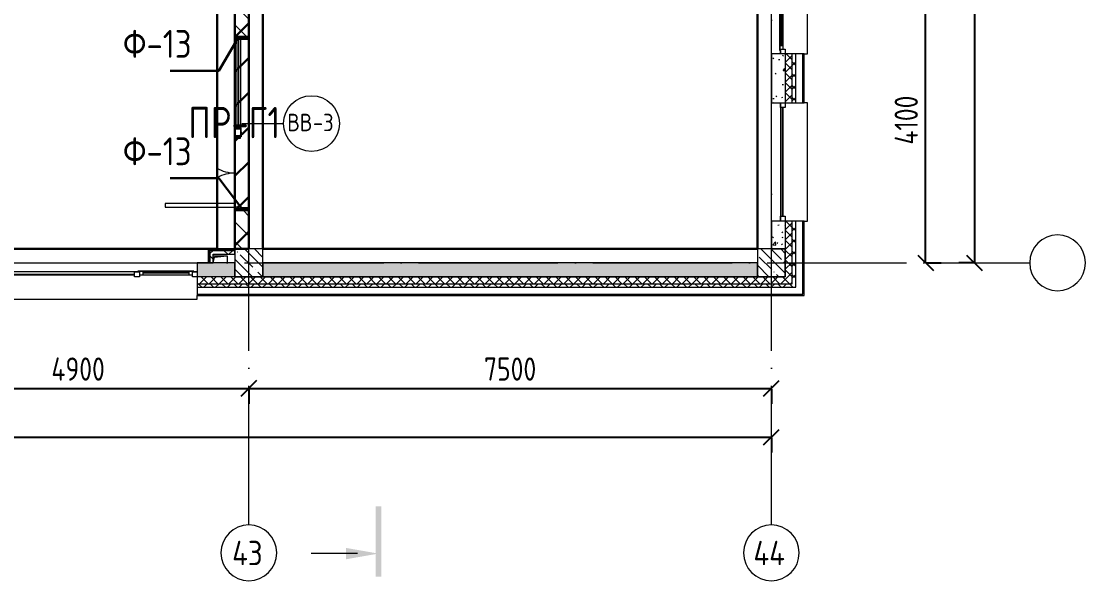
# Model space of a CAD drawing. Header units: millimetres. Extents: x -592259 to 288321, y -552984 to 293768.
# Drawn here: x 170038 to 185329, y -263095 to -255062 of the extents above; entities that cross this region are included whole.
import ezdxf

# ---------------------------------------------------------------- set-up
doc = ezdxf.new("R2010")
doc.units = ezdxf.units.MM
doc.linetypes.add('ADSK_Линия сетки', pattern=[2500, 2000, -250, 0, -250])
doc.linetypes.add('ADSK_Скрыто', pattern=[600, 300, -300])
doc.layers.get('Defpoints').update_dxf_attribs({"color": 250})
for name, color, linetype, lineweight in [('0.1) Блок', 6, 'Continuous', 30), ('2)Фарх готовы', 3, 'Continuous', 30), ('3) Перемычки готовы', 3, 'Continuous', 30), ('4) Штукатурка', 6, 'Continuous', 30), ('4.5) Штук Гипсовая по ЖБ', 6, 'Continuous', 30), ('4.6) Швы', 6, 'Continuous', 30), ('A-____-____-DIMS', 250, 'Continuous', 9), ('A-DETL-GENF-OTLN', 250, 'Continuous', 5), ('A-DOOR-____-IDEN', 250, 'Continuous', 9), ('A-DOOR-____-MCUT', 250, 'Continuous', 5), ('A-DOOR-____-OTLN', 250, 'Continuous', 5), ('A-DOOR-FRAM-MCUT', 250, 'Continuous', 5), ('A-DOOR-FRAM-OTLN', 250, 'Continuous', 5), ('A-DOOR-GLAZ-MCUT', 250, 'Continuous', 5), ('A-FLOR-____-OTLN', 250, 'Continuous', 9), ('A-GLAZ-____-MCUT', 250, 'Continuous', 9), ('A-GLAZ-____-OTLN', 250, 'Continuous', 5), ('A-WALL-____-MCUT', 250, 'Continuous', 13), ('A-WALL-____-PATT', 250, 'Continuous', 13), ('A-WALL-FNSH-MCUT', 250, 'Continuous', 13), ('G-____-____-SYMB', 250, 'ADSK_Скрыто', 9), ('I-WALL-____-OTLN', 250, 'Continuous', 9), ('S-COLS-____-MCUT', 250, 'Continuous', 25), ('S-COLS-____-OTLN', 250, 'Continuous', 9), ('S-GRID-____-IDEN', 250, 'Continuous', 9), ('S-GRID-____-OTLN', 250, 'Continuous', 9)]:
    doc.layers.add(name, color=color, linetype=linetype, lineweight=lineweight)
doc.styles.add('GOST Common', font='', dxfattribs={"width": 0.9, "height": 350})
doc.styles.add('GOST Common_1', font='', dxfattribs={"width": 0.9, "height": 250})
doc.styles.add('ISOCPEUR_I_1', font='ГОСТ тип А.ttf', dxfattribs={"height": 2500})
doc.styles.get("Standard").update_dxf_attribs({"font": 'ГОСТ тип А.ttf'})
doc.styles.get('GOST Common').set_extended_font_data('GOST Common')
doc.styles.get('GOST Common_1').set_extended_font_data('GOST Common')
doc.dimstyles.new('А3', dxfattribs={"dimtxt": 333, "dimasz": 222, "dimexe": 222, "dimexo": 111, "dimgap": 111, "dimtad": 1, "dimtoh": 1, "dimdec": 0, "dimrnd": 0.0015, "dimzin": 0, "dimdsep": 46, "dimtxsty": 'Standard', "dimblk": 'OBLIQUE', "dimcen": 0, "dimclrd": 7, "dimclre": 7, "dimclrt": 7, "dimadec": 0, "dimazin": 0, "dimtfac": 1, "dimtdec": 0, "dimtofl": 0, "dimtmove": 0, "dimatfit": 3, "dimfxl": 1, "dimtolj": 1, "dimtzin": 0, "dimarcsym": 0})
pattern_1 = [(135, (28052.9, -258555.93), (-84.85281, -84.85281), []), (225, (28052.9, -258555.93), (84.85281, -84.85281), [])]
pattern_2 = [(45, (28052.91, -258555.93), (-70.71068, 70.71068), []), (135, (28052.91, -258555.93), (-70.71068, -70.71068), [])]
pattern_3 = [(135, (28052.9, -258555.93), (-142.5612, -142.5612), []), (135, (28195.47, -258555.93), (-142.5612, -142.5612), [252.016, -50.403, 3.353, -47.05])]
pattern_4 = [(50, (28052.9, -258555.93), (364.3679, -31.8783), [38.1, -419.1]), (355, (28052.9, -258555.93), (-70.48585, 382.1133), [30.48, -335.28]), (100.451, (28083.27, -258558.6), (293.885, 350.2334), [32.38, -356.18]), (46.184, (28052.9, -258454.33), (542.1585, -84.0858), [57.15, -628.65]), (96.636, (28098.1, -258461.34), (474.8049, 494.8554), [48.57, -534.27]), (351.184, (28052.9, -258454.33), (474.8102, 494.85), [45.72, -502.92]), (21, (28103.7, -258479.73), (303.22847, -204.53046), [38.1, -419.1]), (326, (28103.7, -258479.73), (123.6039, 368.376), [30.48, -335.28]), (71.451, (28128.97, -258496.77), (426.8341, 163.8427), [32.38, -356.18]), (37.5, (28052.9, -258555.93), (6.17665, 169.11015), [16.764, -314.452, 16.764, -323.596, -336.55]), (37.5, (28052.9, -258555.93), (6.17665, 169.11015), [-671.576, 16.764, -319.786]), (7.5, (28052.9, -258555.93), (133.63888, 200.3615), [16.764, -177.292, 16.764, -306.832, -128.27]), (7.5, (28052.9, -258555.93), (133.63888, 200.3615), [-517.652, 16.764, -111.506]), (327.5, (27939.62, -258555.93), (271.18182, -11.45836), [16.764, -110.236, 16.764, -379.476, -525.78]), (327.5, (27939.62, -258555.93), (271.18182, -11.45836), [-523.24, 16.764, -509.016]), (317.5, (27888.82, -258555.93), (296.2585, 50.85285), [16.764, -148.336, 16.764, -246.38, -373.38]), (317.5, (27888.82, -258555.93), (296.2585, 50.85285), [-428.244, 16.764, -356.616])]
pattern_5 = [(45, (28052.9, -258555.93), (-141.42136, 141.42136), []), (135, (28052.9, -258555.93), (-141.42136, -141.42136), [])]

# ---------------------------------------------------------------- blocks, each defined once
blk = doc.blocks.new('Дверь_СКБ_2Ст_Фрамуга2 - Н_ВВ-3_2500x2600h_Учебные помещения_Фрамуга слева-V1-АР1_Маркировочный план 3 этажа секция 2_3')
at = {"layer": 'A-DOOR-____-OTLN'}
h = blk.add_hatch(dxfattribs=at)
h.set_pattern_fill('FP_3', color=256, style=0, pattern_type=2)
h.set_pattern_definition([(135, (1051.41, 164.685), (-14.1421, -14.1421), []), (225, (1051.41, 164.685), (14.1421, -14.1421), [])])
h.paths.add_polyline_path([(1237.5, 100), (1237.5, -100), (1262.5, -100), (1262.5, 100)])
at = {"layer": 'A-DOOR-FRAM-OTLN'}
h = blk.add_hatch(dxfattribs=at)
h.set_pattern_fill('FP_4', color=256, style=0, pattern_type=2)
h.set_pattern_definition([(45, (-1071.384, 164.685), (-14.1421, 14.1421), []), (135, (-1071.384, 164.685), (-14.1421, -14.1421), [])])
h.paths.add_polyline_path([(-1237.5, -100), (-1212.5, -100), (-1212.5, 100), (-1237.5, 100)])
at = {"layer": 'A-DOOR-____-MCUT'}
for p, q in [((-1187.5, 1100), (-1187.5, 100)), ((-1137.5, 1100), (-1187.5, 1100)), ((-1137.5, 100), (-1137.5, 1100)), ((-1187.5, 100), (-1137.5, 100))]:
    blk.add_line(p, q, dxfattribs=at)
at = {"layer": 'A-DOOR-____-OTLN'}
for centre, radius, start, end in [((-1197.5, 100), 500, 360, 30), ((-177.5, 100), 520, 150, 180)]:
    blk.add_arc(centre, radius, start, end, dxfattribs=at)
at = {"layer": 'A-DOOR-FRAM-MCUT'}
for p, q in [((-1197.5, 108), (-1267.5, 108)), ((-1267.5, 108), (-1267.5, 100)), ((-1267.5, 100), (-1197.5, 100)), ((-1212.5, 100), (-1237.5, 100)), ((-1237.5, 100), (-1237.5, -100)), ((-1187.5, 100), (-1212.5, 100)), ((-1212.5, 100), (-1212.5, 20)), ((-1212.5, -100), (-1212.5, 100)), ((-1212.5, 20), (-1177.5, 20)), ((-1197.5, 20), (-1212.5, 20)), ((-1212.5, 20), (-1212.5, -100)), ((-1197.5, 100), (-1197.5, 108)), ((-1197.5, -100), (-1197.5, 20)), ((-1187.5, 60), (-1187.5, 100)), ((-1177.5, 60), (-1187.5, 60)), ((-1177.5, 20), (-1177.5, 60)), ((-187.5, 60), (-197.5, 60)), ((-197.5, 60), (-197.5, 20)), ((-197.5, 20), (-162.5, 20)), ((-187.5, 100), (-187.5, 60)), ((-162.5, 100), (-187.5, 100)), ((-177.5, 108), (-177.5, 100)), ((-107.5, 108), (-177.5, 108)), ((-177.5, 100), (-177.5, 20)), ((-177.5, 12), (-177.5, 20)), ((-107.5, 12), (-177.5, 12)), ((-62.5, 100), (-162.5, 100)), ((-162.5, 20), (-162.5, 100)), ((-162.5, 20), (-162.5, 100)), ((-62.5, 20), (-162.5, 20)), ((-117.5, 108), (-117.5, 100)), ((-47.5, 108), (-117.5, 108)), ((-117.5, 20), (-117.5, 12)), ((-117.5, 12), (-47.5, 12)), ((-107.5, 100), (-107.5, 108)), ((-107.5, 20), (-107.5, 12)), ((-62.5, 100), (-62.5, 20)), ((-47.5, 100), (-47.5, 108)), ((-47.5, 100), (-47.5, 20)), ((-47.5, 100), (1237.5, 100)), ((-47.5, 12), (-47.5, 20)), ((1237.5, 20), (-47.5, 20)), ((1292.5, 108), (1222.5, 108)), ((1222.5, 108), (1222.5, 100)), ((1222.5, 100), (1222.5, 20)), ((1222.5, 100), (1292.5, 100)), ((1237.5, 20), (1222.5, 20)), ((1222.5, 20), (1222.5, -100)), ((1237.5, 100), (1237.5, 20)), ((1262.5, 100), (1237.5, 100)), ((1237.5, 100), (1237.5, -100)), ((1237.5, -100), (1237.5, 20)), ((1262.5, -100), (1262.5, 100)), ((1292.5, 100), (1292.5, 108)), ((-1197.5, -100), (-1267.5, -100)), ((-1267.5, -100), (-1267.5, -108)), ((-1267.5, -108), (-1197.5, -108)), ((-1237.5, -100), (-1212.5, -100)), ((-1212.5, -100), (-1197.5, -100)), ((-1197.5, -108), (-1197.5, -100)), ((1222.5, -100), (1237.5, -100)), ((1292.5, -100), (1222.5, -100)), ((1222.5, -100), (1222.5, -108)), ((1222.5, -108), (1292.5, -108)), ((1237.5, -100), (1262.5, -100)), ((1292.5, -108), (1292.5, -100))]:
    blk.add_line(p, q, dxfattribs=at)
at = {"layer": 'A-DOOR-GLAZ-MCUT'}
for p, q in [((1222.5, 70), (-62.5, 70)), ((1222.5, 50), (-62.5, 50))]:
    blk.add_line(p, q, dxfattribs=at)
blk = doc.blocks.new('Окно_СКБ_1Ст1 - 120_Окно_СКБ_1Ст_900_ОК6Л-29019246-АР1_Маркировочный план 3 этажа секция 2_3')
at = {"layer": 'A-GLAZ-____-MCUT'}
for p, q in [((-450, -195), (-450, -125)), ((-450, -125), (-380, -125)), ((-380, -125), (-380, -195)), ((380, -195), (380, -125)), ((380, -125), (450, -125)), ((450, -125), (450, -195)), ((-380, -195), (-450, -195)), ((-380, -195), (-400, -195)), ((-400, -195), (-400, -205)), ((-400, -205), (400, -205)), ((400, -205), (-400, -205)), ((380, -155), (-380, -155)), ((-380, -155), (-380, -195)), ((-330, -205), (-330, -155)), ((330, -205), (330, -155)), ((380, -195), (380, -155)), ((450, -195), (380, -195)), ((400, -195), (380, -195)), ((400, -205), (400, -195))]:
    blk.add_line(p, q, dxfattribs=at)
at = {"layer": 'A-GLAZ-____-MCUT', "lineweight": 5}
for p, q in [((-330, -175), (330, -175)), ((330, -185), (-330, -185))]:
    blk.add_line(p, q, dxfattribs=at)
at = {"layer": 'A-GLAZ-____-OTLN'}
for p, q in [((-450, -195), (-400, -195)), ((400, -195), (450, -195))]:
    blk.add_line(p, q, dxfattribs=at)
blk = doc.blocks.new('Окно_СКБ_1Ст1 - 120_Окно_СКБ_1Ст_1700_ОК19Л-29018914-АР1_Маркировочный план 3 этажа секция 2_3')
at = {"layer": 'A-GLAZ-____-MCUT'}
for p, q in [((-850, -195), (-850, -125)), ((-850, -125), (-780, -125)), ((-780, -125), (-780, -195)), ((780, -195), (780, -125)), ((780, -125), (850, -125)), ((850, -125), (850, -195)), ((-780, -195), (-850, -195)), ((850, -195), (780, -195))]:
    blk.add_line(p, q, dxfattribs=at)
at = {"layer": 'A-GLAZ-____-MCUT', "lineweight": 5}
for p, q in [((780, -155), (-780, -155)), ((780, -165), (-780, -165))]:
    blk.add_line(p, q, dxfattribs=at)
at = {"layer": 'A-GLAZ-____-OTLN'}
blk.add_line((-850, -195), (850, -195), dxfattribs=at)
blk = doc.blocks.new('WNW_Отлив1 - Отлив_металлический 2-28595994-АР1_Маркировочный план 3 этажа секция 2_3')
at = {"layer": 'A-GLAZ-____-OTLN'}
for p, q in [((850, 320), (-850, 320)), ((-850, 320), (-850, 270)), ((850, 270), (850, 320))]:
    blk.add_line(p, q, dxfattribs=at)
blk = doc.blocks.new('WNW_Отлив1 - Отлив_металлический 2-28596055-АР1_Маркировочный план 3 этажа секция 2_3')
at = {"layer": 'A-GLAZ-____-OTLN'}
for p, q in [((450, 320), (-450, 320)), ((-450, 320), (-450, 270)), ((450, 270), (450, 320))]:
    blk.add_line(p, q, dxfattribs=at)
blk = doc.blocks.new('Окно_СКБ_2Ст1 - Окно_СКБ_2Ст 3300_ОК2л-29018870-АР1_Маркировочный план 3 этажа секция 2_3')
at = {"layer": 'A-GLAZ-____-MCUT'}
for p, q in [((-1650, -195), (-1650, -125)), ((-1650, -125), (-1580, -125)), ((-1580, -125), (-1580, -195)), ((-820, -195), (-820, -125)), ((-820, -125), (-750, -125)), ((-750, -125), (-750, -195)), ((1580, -195), (1580, -125)), ((1580, -125), (1650, -125)), ((1650, -125), (1650, -195)), ((-1580, -195), (-1650, -195)), ((-1580, -195), (-1600, -195)), ((-1600, -195), (-1600, -205)), ((-1600, -205), (-800, -205)), ((-800, -205), (-1600, -205)), ((-820, -155), (-1580, -155)), ((-1580, -155), (-1580, -195)), ((-1530, -205), (-1530, -155)), ((-870, -205), (-870, -155)), ((-820, -195), (-820, -155)), ((-750, -195), (-820, -195)), ((-800, -195), (-820, -195)), ((-800, -205), (-800, -195)), ((1650, -195), (1580, -195))]:
    blk.add_line(p, q, dxfattribs=at)
at = {"layer": 'A-GLAZ-____-MCUT', "lineweight": 5}
for p, q in [((-1530, -175), (-870, -175)), ((-870, -185), (-1530, -185)), ((1580, -155), (-750, -155)), ((1580, -165), (-750, -165))]:
    blk.add_line(p, q, dxfattribs=at)
at = {"layer": 'A-GLAZ-____-OTLN'}
for p, q in [((-1650, -195), (-1600, -195)), ((-800, -195), (1650, -195))]:
    blk.add_line(p, q, dxfattribs=at)
blk = doc.blocks.new('WNW_Отлив1 - Отлив_металлический 2-28598290-АР1_Маркировочный план 3 этажа секция 2_3')
at = {"layer": 'A-GLAZ-____-OTLN'}
for p, q in [((1650, 320), (-1650, 320)), ((-1650, 320), (-1650, 270)), ((1650, 270), (1650, 320))]:
    blk.add_line(p, q, dxfattribs=at)
blk = doc.blocks.new('_Wn_-As_OpeningMEP_floor__Rectangular - _Wn_-As_OpeningMEP_floor__Rectangular-35307840-АР1_Маркировочный план 3 этажа секция 2_3')
at = {"layer": 'A-DETL-GENF-OTLN', "lineweight": 5}
for p, q in [((-100, 0), (-82, 82)), ((-82, 82), (100, 100))]:
    blk.add_line(p, q, dxfattribs=at)
blk = doc.blocks.new('Ось сетки - Круг_Ø8 мм-39983606-АР1_Маркировочный план 3 этажа секция 2_3')
at = {"layer": 'S-GRID-____-IDEN'}
for start, end in [(360, 180), (180, 360)]:
    blk.add_arc((0, 0), 4, start, end, dxfattribs=at)
blk = doc.blocks.new('_Oblique')
at = {"color": 0, "linetype": 'ByBlock', "lineweight": -2}
blk.add_line((-0.5, -0.5), (0.5, 0.5), dxfattribs=at)
blk = doc.blocks.new('*D4386')
at = {"layer": 'A-____-____-DIMS', "color": 7, "lineweight": -2, "transparency": 16777216}
for p, q in [((168403, -260333), (173303, -260333)), ((168403, -260344), (168403, -260555)), ((173303, -260344), (173303, -260555))]:
    blk.add_line(p, q, dxfattribs=at)
at = {"layer": 'Defpoints', "color": 0, "transparency": 16777216}
for p in [(168403, -260233), (173303, -260233), (173303, -260333)]:
    blk.add_point(p, dxfattribs=at)
at = {"layer": 'A-____-____-DIMS', "color": 7, "lineweight": -2, "transparency": 16777216, "xscale": 222, "yscale": 222, "zscale": 222, "rotation": 180}
blk.add_blockref('_Oblique', (168403, -260333), dxfattribs=at)
at = {"layer": 'A-____-____-DIMS', "color": 7, "lineweight": -2, "transparency": 16777216, "xscale": 222, "yscale": 222, "zscale": 222}
blk.add_blockref('_Oblique', (173303, -260333), dxfattribs=at)
at = {"layer": 'A-____-____-DIMS', "color": 7, "transparency": 16777216, "insert": (170853, -260056), "char_height": 333, "width": 2.57, "attachment_point": 5}
blk.add_mtext('\\A1;4900', dxfattribs=at)
blk = doc.blocks.new('*D4387')
at = {"layer": 'A-____-____-DIMS', "color": 7, "lineweight": -2, "transparency": 16777216}
for p, q in [((173303, -260333), (180803, -260333)), ((173303, -260344), (173303, -260555)), ((180803, -260344), (180803, -260555))]:
    blk.add_line(p, q, dxfattribs=at)
at = {"layer": 'Defpoints', "color": 0, "transparency": 16777216}
for p in [(173303, -260233), (180803, -260233), (180803, -260333)]:
    blk.add_point(p, dxfattribs=at)
at = {"layer": 'A-____-____-DIMS', "color": 7, "lineweight": -2, "transparency": 16777216, "xscale": 222, "yscale": 222, "zscale": 222, "rotation": 180}
blk.add_blockref('_Oblique', (173303, -260333), dxfattribs=at)
at = {"layer": 'A-____-____-DIMS', "color": 7, "lineweight": -2, "transparency": 16777216, "xscale": 222, "yscale": 222, "zscale": 222}
blk.add_blockref('_Oblique', (180803, -260333), dxfattribs=at)
at = {"layer": 'A-____-____-DIMS', "color": 7, "transparency": 16777216, "insert": (177053, -260056), "char_height": 333, "width": 2.48, "attachment_point": 5}
blk.add_mtext('\\A1;7500', dxfattribs=at)
blk = doc.blocks.new('*D4388')
at = {"layer": 'A-____-____-DIMS', "color": 7, "lineweight": -2, "transparency": 16777216}
for p, q in [((183017, -258531), (183017, -254431)), ((183028, -254431), (183239, -254431)), ((183028, -258531), (183239, -258531))]:
    blk.add_line(p, q, dxfattribs=at)
at = {"layer": 'Defpoints', "color": 0, "transparency": 16777216}
for p in [(182917, -254431), (183017, -254431), (182917, -258531)]:
    blk.add_point(p, dxfattribs=at)
at = {"layer": 'A-____-____-DIMS', "color": 7, "lineweight": -2, "transparency": 16777216, "xscale": 222, "yscale": 222, "zscale": 222}
for p, rotation in [((183017, -254431), 90), ((183017, -258531), 270)]:
    blk.add_blockref('_Oblique', p, dxfattribs=dict(at, rotation=rotation))
at = {"layer": 'A-____-____-DIMS', "color": 7, "transparency": 16777216, "insert": (182739, -256481), "char_height": 333, "width": 2.38, "attachment_point": 5, "rotation": 90}
blk.add_mtext('\\A1;4100', dxfattribs=at)
blk = doc.blocks.new('*D4430')
at = {"layer": 'A-____-____-DIMS', "color": 7, "lineweight": -2, "transparency": 16777216}
for p, q in [((183706, -199781), (183495, -199781)), ((183717, -199781), (183717, -258531)), ((183706, -258531), (183495, -258531))]:
    blk.add_line(p, q, dxfattribs=at)
at = {"layer": 'Defpoints', "color": 0, "transparency": 16777216}
for p in [(183817, -199781), (183717, -258531), (183817, -258531)]:
    blk.add_point(p, dxfattribs=at)
at = {"layer": 'A-____-____-DIMS', "color": 7, "lineweight": -2, "transparency": 16777216, "xscale": 222, "yscale": 222, "zscale": 222}
for p, rotation in [((183717, -199781), 90), ((183717, -258531), 270)]:
    blk.add_blockref('_Oblique', p, dxfattribs=dict(at, rotation=rotation))
at = {"layer": 'A-____-____-DIMS', "color": 7, "transparency": 16777216, "insert": (183439, -229156), "char_height": 333, "width": 3.1, "attachment_point": 5, "rotation": 90}
blk.add_mtext('\\A1;58750', dxfattribs=at)
blk = doc.blocks.new('*D4432')
at = {"layer": 'A-____-____-DIMS', "color": 7, "lineweight": -2, "transparency": 16777216}
for p, q in [((97203, -261033), (180803, -261033)), ((97203, -261044), (97203, -261255)), ((180803, -261044), (180803, -261255))]:
    blk.add_line(p, q, dxfattribs=at)
at = {"layer": 'Defpoints', "color": 0, "transparency": 16777216}
for p in [(97203, -260933), (180803, -260933), (180803, -261033)]:
    blk.add_point(p, dxfattribs=at)
at = {"layer": 'A-____-____-DIMS', "color": 7, "lineweight": -2, "transparency": 16777216, "xscale": 222, "yscale": 222, "zscale": 222, "rotation": 180}
blk.add_blockref('_Oblique', (97203, -261033), dxfattribs=at)
at = {"layer": 'A-____-____-DIMS', "color": 7, "lineweight": -2, "transparency": 16777216, "xscale": 222, "yscale": 222, "zscale": 222}
blk.add_blockref('_Oblique', (180803, -261033), dxfattribs=at)
at = {"layer": 'A-____-____-DIMS', "color": 7, "transparency": 16777216, "insert": (139003, -260756), "char_height": 333, "width": 3.1, "attachment_point": 5}
blk.add_mtext('\\A1;83600', dxfattribs=at)
blk = doc.blocks.new('Разрез - Номер вида сзади_3_5 мм-32550532-АР1_Маркировочный план 3 этажа секция 2_3')
at = {"layer": 'G-____-____-SYMB', "linetype": 'Continuous'}
for points in [[(9.8, 0.4), (9.8, -0.39), (-0.33, -0.39), (-0.33, 0.4)], [(2.18, -4.67), (3, 0), (3.82, -4.67)]]:
    blk.add_hatch(color=256, dxfattribs=at).paths.add_polyline_path(points)
at = {"layer": 'G-____-____-SYMB', "linetype": 'Continuous', "lineweight": 20}
blk.add_line((3, -3), (3, -9.66), dxfattribs=at)
blk = doc.blocks.new('ADSK_Марка_Дверь - Типоразмер_ADSK_Марка-30565456-АР1_Маркировочный план 3 этажа секция 2_3')
at = {"layer": 'A-DOOR-____-IDEN'}
blk.add_circle((0, 0), 4, dxfattribs=at)

msp = doc.modelspace()

# ---------------------------------------------------------------- hatches: boundary and pattern name
at = {"layer": '0.1) Блок'}
h = msp.add_hatch(dxfattribs=at)
h.set_pattern_fill('ANSI31', color=256, scale=111)
h.set_pattern_definition([(45, (15765.3, -311451.93), (-249.2021, 249.2021), [])])
h.paths.add_polyline_path([(173103.2025, -258330.9286), (173303.2245, -258330.9286), (173302.9057, -199980.9286), (173102.8838, -199980.9286)])
at = {"layer": 'A-WALL-____-PATT', "lineweight": 15}
h = msp.add_hatch(dxfattribs=at)
h.set_pattern_fill('FP_48', color=256, style=0, pattern_type=2)
h.set_pattern_definition(pattern_1)
h.paths.add_polyline_path([(181102.9057, -258830.9286), (181152.9057, -258830.6117), (181152.9057, -257930.9292), (181102.9057, -257930.9292), (181102.9057, -258734.6739)])
h.paths.add_polyline_path([(181152.9057, -256230.9292), (181152.9057, -255530.9292), (181102.9057, -255530.9292), (181102.9057, -256230.9292)])
h.paths.add_polyline_path([(181102.9057, -254630.9292), (181152.9057, -254630.9292), (181152.9057, -253430.9292), (181102.9057, -253430.9292), (181102.9057, -254230.9286)])
h.paths.add_polyline_path([(181102.9057, -250130.9292), (181152.9057, -250130.9292), (181152.9057, -248930.9292), (181102.9057, -248930.9292), (181102.9057, -250016.8744)])
h.paths.add_polyline_path([(181102.9057, -247230.9292), (181152.9057, -247230.9292), (181152.9057, -246530.9292), (181102.9057, -246530.9292)])
h.paths.add_polyline_path([(181102.9057, -245630.9286), (181152.9057, -245630.9286), (181152.9057, -244430.9292), (181102.9057, -244430.9292), (181102.9057, -245230.9286)])
h.paths.add_polyline_path([(181152.9057, -243530.9292), (181152.9057, -242830.9292), (181102.9057, -242830.9292), (181102.9057, -243530.9292)])
h.paths.add_polyline_path([(181102.9057, -241130.9292), (181152.9057, -241130.9292), (181152.9057, -239930.9292), (181102.9057, -239930.9292), (181102.9057, -240730.9286)])
h.paths.add_polyline_path([(181102.9057, -236630.9292), (181152.9057, -236630.9286), (181152.9057, -235430.9292), (181102.9057, -235430.9292), (181102.9057, -236230.9286)])
h.paths.add_polyline_path([(181102.9057, -232130.9292), (181152.9057, -232130.9292), (181152.9057, -230930.9292), (181102.9057, -230930.9292), (181102.9057, -231730.9286)])
h.paths.add_polyline_path([(181152.9057, -229230.9292), (181152.9057, -228530.9292), (181102.9057, -228530.9292), (181102.9057, -229230.9292)])
h.paths.add_polyline_path([(181102.9057, -227630.9292), (181152.9057, -227630.9292), (181152.9057, -226430.9292), (181102.9057, -226430.9292), (181102.9057, -227230.9286)])
h.paths.add_polyline_path([(181152.9057, -223130.9292), (181152.9057, -221930.9292), (181102.9057, -221930.9292), (181102.9057, -223130.9292)])
h.paths.add_polyline_path([(181102.9057, -218630.9292), (181152.9057, -218630.9292), (181152.9057, -217430.9286), (181102.9057, -217430.9286), (181102.9057, -217830.9286)])
h.paths.add_polyline_path([(181102.9057, -216530.9286), (181152.9057, -216530.9286), (181152.9057, -215830.9286), (181102.9057, -215830.9286), (181102.9057, -216130.928)])
h.paths.add_polyline_path([(181102.9057, -214130.9286), (181152.9057, -214130.9286), (181152.9057, -212930.9286), (181102.9057, -212930.9286), (181102.9057, -213520.9292)])
h.paths.add_polyline_path([(181102.9057, -211230.9286), (181152.9057, -211230.9286), (181152.9057, -210530.9292), (181102.9057, -210530.9292), (181102.9057, -210830.9286)])
h.paths.add_polyline_path([(181102.9057, -209630.9292), (181152.9057, -209630.9292), (181152.9057, -208430.9292), (181102.9057, -208430.9292)])
h.paths.add_polyline_path([(181102.9057, -205130.9292), (181152.9057, -205130.9292), (181152.9057, -203930.9292), (181102.9057, -203930.9292), (181102.9057, -204730.9286)])
h.paths.add_polyline_path([(181152.9057, -200630.9292), (181152.9057, -199480.9286), (181102.9057, -199480.9286), (181102.9057, -200630.9292)])
h = msp.add_hatch(dxfattribs=at)
h.set_pattern_fill('FP_49', color=256, style=0, pattern_type=2)
h.set_pattern_definition(pattern_2)
h.paths.add_polyline_path([(181002.9057, -258730.9286), (181102.9057, -258730.9286), (181102.9057, -257930.9292), (181002.9057, -257930.9292), (181002.9057, -258530.9286)])
h.paths.add_polyline_path([(181002.9057, -256230.9292), (181102.9057, -256230.9292), (181102.9057, -255530.9292), (181002.9057, -255530.9292)])
h.paths.add_polyline_path([(181102.9057, -254630.9292), (181102.9057, -253430.9292), (181002.9057, -253430.9292), (181002.9057, -254630.9292)])
h.paths.add_polyline_path([(181102.9057, -250130.9292), (181102.9057, -248930.9292), (181002.9057, -248930.9292), (181002.9057, -250130.9292)])
h.paths.add_polyline_path([(181102.9057, -247230.9292), (181102.9057, -246530.9292), (181002.9057, -246530.9292), (181002.9057, -247230.9292)])
h.paths.add_polyline_path([(181002.9057, -245630.9286), (181102.9057, -245630.9286), (181102.9057, -244430.9292), (181002.9057, -244430.9292), (181002.9057, -245230.9286)])
h.paths.add_polyline_path([(181085.7461, -243530.9292), (181102.9057, -243530.9292), (181102.9057, -242830.9292), (181002.9057, -242830.9292), (181002.9057, -243530.9292)])
h.paths.add_polyline_path([(181102.9057, -241130.9292), (181102.9057, -239930.9292), (181002.9057, -239930.9292), (181002.9057, -241130.9292)])
h.paths.add_polyline_path([(181002.9057, -236630.9292), (181102.9057, -236630.9292), (181102.9057, -235430.9292), (181002.9057, -235430.9292), (181002.9057, -236230.9286)])
h.paths.add_polyline_path([(181002.9057, -232130.9292), (181102.9057, -232130.9292), (181102.9057, -230930.9292), (181002.9057, -230930.9292), (181002.9057, -231730.9286)])
h.paths.add_polyline_path([(181002.9057, -229230.9292), (181102.9057, -229230.9292), (181102.9057, -228530.9292), (181002.9057, -228530.9292), (181002.9057, -229168.7475)])
h.paths.add_polyline_path([(181102.9057, -227630.9292), (181102.9057, -226430.9292), (181002.9057, -226430.9292), (181002.9057, -227630.9292)])
h.paths.add_polyline_path([(181102.9057, -223130.9292), (181102.9057, -221930.9292), (181002.9057, -221930.9292), (181002.9057, -223130.9292)])
h.paths.add_polyline_path([(181002.9057, -218630.9292), (181102.9057, -218630.9292), (181102.9057, -217430.9286), (181002.9057, -217430.9286), (181002.9057, -217830.9286)])
h.paths.add_polyline_path([(181102.9057, -216530.9286), (181102.9057, -215830.9286), (181002.9057, -215830.9286), (181002.9057, -216530.9286)])
h.paths.add_polyline_path([(181002.9057, -214130.9286), (181102.9057, -214130.9286), (181102.9057, -212930.9286), (181002.9057, -212930.9286), (181002.9057, -213520.9292)])
h.paths.add_polyline_path([(181002.9057, -211230.9286), (181102.9057, -211230.9286), (181102.9057, -210530.9292), (181002.9057, -210530.9292), (181002.9057, -210830.9286)])
h.paths.add_polyline_path([(181102.9057, -209630.9292), (181102.9057, -208430.9292), (181002.9057, -208430.9292), (181002.9057, -209630.9292)])
h.paths.add_polyline_path([(181002.9057, -205130.9292), (181102.9057, -205130.9292), (181102.9057, -203930.9292), (181002.9057, -203930.9292), (181002.9057, -204730.9286)])
h.paths.add_polyline_path([(181102.9057, -200630.9292), (181102.9057, -199580.9286), (181002.9057, -199580.9286), (181002.9057, -200630.9292)])
h = msp.add_hatch(dxfattribs=at)
h.set_pattern_fill('FP_1', color=256, style=0, pattern_type=2)
h.set_pattern_definition([(135, (28052.9, -258555.93), (-141.42136, -141.42136), [])])
h.paths.add_polyline_path([(173302.9057, -258330.9286), (173302.9057, -257780.9292), (173102.9057, -257780.9292), (173102.9057, -258330.9286), (173200.5057, -258330.9286)])
h.paths.add_polyline_path([(173302.9057, -255280.9292), (173301.8847, -254630.9286), (173102.9057, -254630.9286), (173102.9057, -255280.9292), (173269.3136, -255280.9292)])
h = msp.add_hatch(dxfattribs=at)
h.set_pattern_fill('FP_124', color=256, style=0, pattern_type=2)
h.set_pattern_definition(pattern_4)
h.paths.add_polyline_path([(180977.0436, -258330.9286), (181002.9057, -258330.9176), (181002.8838, -257930.9292), (180802.9057, -257930.9292), (180802.9057, -258330.9286), (180947.5197, -258330.9286)])
h.paths.add_polyline_path([(180984.7241, -256230.9292), (181002.9057, -256230.9292), (181002.8838, -255530.9292), (180802.9057, -255530.9292), (180802.9057, -256230.9292), (180984.5909, -256230.9292)])
h = msp.add_hatch(dxfattribs=at)
h.set_pattern_fill('FP_52', color=256, style=0, pattern_type=2)
h.set_pattern_definition(pattern_5)
h.paths.add_polyline_path([(172796.1832, -258405.9286), (173102.8838, -258405.9286), (173102.8838, -258355.9286), (172742.8838, -258356.1252), (172742.8838, -258405.9286), (172792.8838, -258405.9286)])
h = msp.add_hatch(dxfattribs=at)
h.set_pattern_fill('FP_52', color=256, style=0, pattern_type=2)
h.set_pattern_definition(pattern_5)
h.paths.add_polyline_path([(172742.8838, -258530.9286), (172792.8838, -258530.9264), (172792.8838, -258405.9286), (172742.8838, -258405.9286), (172742.8838, -258432.19)])
h = msp.add_hatch(dxfattribs=at)
h.set_pattern_fill('FP_124', color=256, style=0, pattern_type=2)
h.set_pattern_definition(pattern_4)
h.paths.add_polyline_path([(173502.8838, -258730.9286), (180602.9057, -258730.9286), (180602.9057, -258530.9286), (173502.8838, -258530.9286), (173502.8838, -258543.6638)])
h.paths.add_polyline_path([(172792.8342, -258730.9286), (173102.8838, -258730.9286), (173102.8838, -258530.9286), (172562.4057, -258530.9286), (172562.4057, -258730.9286)])
h.paths.add_polyline_path([(169262.4057, -258730.9286), (169262.4057, -258530.9286), (168502.9057, -258530.9286), (168502.9057, -258730.9286), (168783.0927, -258730.9286)])
h = msp.add_hatch(dxfattribs=at)
h.set_pattern_fill('FP_49', color=256, style=0, pattern_type=2)
h.set_pattern_definition(pattern_2)
h.paths.add_polyline_path([(173102.8838, -258830.9286), (173212.9057, -258830.9286), (173212.9057, -258730.9286), (172562.4057, -258730.9286), (172562.4057, -258830.9286), (172992.8342, -258830.9286)])
h.paths.add_polyline_path([(169262.4057, -258830.9286), (169262.4057, -258730.9286), (168402.8832, -258730.9286), (168402.8832, -258830.9286), (168783.0927, -258830.9286)])
h = msp.add_hatch(dxfattribs=at)
h.set_pattern_fill('FP_48', color=256, style=0, pattern_type=2)
h.set_pattern_definition(pattern_1)
h.paths.add_polyline_path([(173212.9057, -258880.9286), (173212.9057, -258830.9286), (172562.4057, -258830.9286), (172562.4057, -258880.9286), (173102.8838, -258880.9286)])
h.paths.add_polyline_path([(169262.4057, -258880.9286), (169262.4057, -258830.9286), (168402.8832, -258830.9286), (168402.8832, -258880.9286), (168783.0927, -258880.9286)])
h = msp.add_hatch(dxfattribs=at)
h.set_pattern_fill('FP_49', color=256, style=0, pattern_type=2)
h.set_pattern_definition(pattern_2)
h.paths.add_polyline_path([(181002.9057, -258830.9286), (181102.9057, -258830.9286), (181102.9057, -258730.9286), (173212.9057, -258730.9286), (173212.9057, -258830.9286), (181002.8838, -258830.9286)])
h = msp.add_hatch(dxfattribs=at)
h.set_pattern_fill('FP_48', color=256, style=0, pattern_type=2)
h.set_pattern_definition(pattern_1)
h.paths.add_polyline_path([(181152.8838, -258880.9286), (181152.9057, -258880.9286), (181152.9057, -258830.9286), (173212.9057, -258830.9286), (173212.9057, -258880.9286), (180947.5197, -258880.9286)])
at = {"layer": 'S-COLS-____-OTLN', "lineweight": 5}
h = msp.add_hatch(dxfattribs=at)
h.set_pattern_fill('FP_19', color=256, style=0, pattern_type=2)
h.set_pattern_definition(pattern_3)
h.paths.add_polyline_path([(173212.9057, -258730.9286), (173502.8838, -258730.9286), (173502.8838, -258330.9286), (173102.8838, -258330.9286), (173102.8838, -258730.9286)])
h = msp.add_hatch(dxfattribs=at)
h.set_pattern_fill('FP_19', color=256, style=0, pattern_type=2)
h.set_pattern_definition(pattern_3)
h.paths.add_polyline_path([(180602.9057, -258730.9286), (181002.8838, -258729.8856), (181002.8838, -258330.9286), (180602.8838, -258330.9292), (180602.9057, -258720.9412)])

# ---------------------------------------------------------------- linework, layer by layer
at = {"layer": '0.1) Блок'}
msp.add_lwpolyline([(173103.2025, -258330.9286), (173303.2245, -258330.9286), (173302.9057, -199980.9286), (173102.8838, -199980.9286)], close=True, dxfattribs=at)
at = {"layer": '2)Фарх готовы'}
for points in [[(173151.2112, -255302.0099), (172872.5971, -255772.0907), (172172.5971, -255772.0907)], [(173215.4318, -257768.0822), (172872.5971, -257315.0045), (172172.5971, -257315.0045)]]:
    msp.add_lwpolyline(points, dxfattribs=at)
at = {"layer": '4) Штукатурка'}
for p, q in [((172847.6512, -199980.9286), (172847.6512, -258330.9286)), ((173502.8838, -258330.9286), (173502.8838, -245630.9286))]:
    msp.add_line(p, q, dxfattribs=at)
at = {"layer": '4.5) Штук Гипсовая по ЖБ'}
for p, q in [((180602.8838, -245630.9286), (180602.8838, -258330.9286)), ((172847.6512, -258330.9286), (168907.84, -258330.9286)), ((180602.8838, -258330.9286), (173502.8838, -258330.9286))]:
    msp.add_line(p, q, dxfattribs=at)
at = {"layer": '4.6) Швы'}
for points in [[(180602.8838, -256327.9358), (180602.8838, -255345.0135)], [(173502.8838, -257942.7697), (173502.8838, -256959.8474)], [(180602.8838, -258330.9286), (180602.8838, -257348.0063)]]:
    msp.add_lwpolyline(points, dxfattribs=at)
at = {"layer": 'A-DOOR-____-IDEN'}
msp.add_line((173202.9057, -256530.9292), (173802.9057, -256530.9292), dxfattribs=at)
at = {"layer": 'A-FLOR-____-OTLN', "lineweight": 5}
for p, q in [((173102.9057, -255320.9292), (173102.9057, -256705.9292)), ((173102.9057, -256705.9292), (173102.9057, -255320.9292)), ((173102.9057, -256730.9292), (173102.9057, -257680.9292)), ((173102.9057, -257680.9292), (173102.9057, -256730.9292)), ((172792.8838, -258430.9286), (172992.8342, -258430.9286)), ((172992.8342, -258430.9286), (172992.8342, -258530.9286))]:
    msp.add_line(p, q, dxfattribs=at)
at = {"layer": 'A-WALL-____-MCUT', "color": 7, "lineweight": 15}
for p, q in [((173102.9057, -254630.9286), (173102.9057, -255250.9292)), ((173302.9057, -255250.9292), (173302.9057, -254630.9286)), ((180802.9057, -255530.9292), (180802.9057, -256230.9292)), ((181002.9057, -255530.9292), (180802.9057, -255530.9292)), ((181002.9057, -255530.9292), (181002.9057, -256230.9292)), ((181152.9057, -255530.9292), (181102.9057, -255530.9292)), ((181102.9057, -256230.9292), (181102.9057, -255530.9292)), ((181152.9057, -256230.9292), (181152.9057, -255530.9292)), ((180802.9057, -256230.9292), (181002.9057, -256230.9292)), ((181102.9057, -256230.9292), (181152.9057, -256230.9292)), ((173102.9057, -257810.9292), (173102.9057, -258330.9286)), ((173302.9057, -258330.9286), (173302.9057, -257810.9292)), ((180802.9057, -257930.9292), (180802.9057, -258330.9286)), ((181002.9057, -257930.9292), (180802.9057, -257930.9292)), ((181002.9057, -257930.9292), (181002.9057, -258330.9286)), ((181152.9057, -257930.9292), (181102.9057, -257930.9292)), ((181102.9057, -258830.9286), (181102.9057, -257930.9292)), ((181152.9057, -258880.9286), (181152.9057, -257930.9292)), ((172742.8838, -258355.9286), (172742.8838, -258530.9288)), ((173102.9057, -258355.9286), (172742.8838, -258355.9286)), ((172792.8838, -258530.9288), (172792.8838, -258405.9286)), ((172792.8838, -258405.9286), (173102.9057, -258405.9286)), ((173102.9057, -258330.9286), (173302.9057, -258330.9286)), ((173102.9057, -258405.9286), (173102.9057, -258355.9286)), ((180802.9057, -258330.9286), (181002.9057, -258330.9286)), ((173102.8838, -258530.9286), (172562.4057, -258530.9286)), ((172562.4057, -258530.9286), (172562.4057, -258730.9286)), ((172742.8838, -258530.9288), (172792.8838, -258530.9288)), ((180602.9057, -258530.9286), (173502.8838, -258530.9286)), ((173102.8838, -258730.9286), (172562.4057, -258730.9286)), ((172562.4057, -258830.9286), (172562.4057, -258880.9286)), ((172562.4057, -258830.9286), (181102.9057, -258830.9286)), ((173502.8838, -258730.9286), (180602.9057, -258730.9286)), ((172562.4057, -258880.9286), (181152.9057, -258880.9286))]:
    msp.add_line(p, q, dxfattribs=at)
at = {"layer": 'A-WALL-____-MCUT', "color": 10, "lineweight": 15}
for p, q in [((181102.9057, -255530.9292), (181002.9057, -255530.9292)), ((181252.9057, -255530.9292), (181152.9057, -255530.9292)), ((181002.9057, -256230.9292), (181102.9057, -256230.9292)), ((181152.9057, -256230.9292), (181252.9057, -256230.9292)), ((181102.9057, -257930.9292), (181002.9057, -257930.9292)), ((181252.9057, -257930.9292), (181152.9057, -257930.9292)), ((181002.9057, -258330.9286), (181002.9057, -258730.9286)), ((172562.4057, -258730.9286), (172562.4057, -258830.9286)), ((181002.9057, -258730.9286), (173102.8838, -258730.9286)), ((172562.4057, -258880.9286), (172562.4057, -258980.9286))]:
    msp.add_line(p, q, dxfattribs=at)
at = {"layer": 'A-WALL-____-MCUT', "lineweight": 15}
for p, q in [((181252.9057, -256230.9292), (181252.9057, -255530.9292)), ((181252.9057, -258980.9286), (181252.9057, -257930.9292)), ((172730.3838, -258343.4286), (172730.3838, -258530.9288)), ((173102.9057, -258343.4286), (172730.3838, -258343.4286)), ((173102.8838, -258730.9286), (173102.8838, -258530.9286)), ((173502.8838, -258530.9286), (173502.8838, -258730.9286)), ((180602.9057, -258730.9286), (180602.9057, -258530.9286)), ((172562.4057, -258980.9286), (181252.9057, -258980.9286))]:
    msp.add_line(p, q, dxfattribs=at)
at = {"layer": 'A-WALL-FNSH-MCUT', "lineweight": 15}
for p, q in [((181272.9057, -255530.9292), (181252.9057, -255530.9292)), ((181272.9057, -256230.9292), (181272.9057, -255530.9292)), ((181252.9057, -256230.9292), (181272.9057, -256230.9292)), ((181272.9057, -257930.9292), (181252.9057, -257930.9292)), ((181272.9057, -259000.9286), (181272.9057, -257930.9292)), ((172717.8838, -258330.9286), (172717.8838, -258530.9288)), ((173102.9057, -258330.9286), (172717.8838, -258330.9286)), ((173102.9057, -258355.9286), (173102.9057, -258330.9286)), ((172717.8838, -258530.9288), (172742.8838, -258530.9288)), ((172562.4057, -258980.9286), (172562.4057, -259000.9286)), ((172562.4057, -259000.9286), (181272.9057, -259000.9286))]:
    msp.add_line(p, q, dxfattribs=at)
at = {"layer": 'I-WALL-____-OTLN', "lineweight": 15}
for p, q in [((180802.9057, -255530.9292), (180802.9057, -254630.9286)), ((173302.9057, -255320.9292), (173302.9057, -257740.9292)), ((180802.9057, -257930.9292), (180802.9057, -256230.9292)), ((169262.4057, -258530.9286), (172562.4057, -258530.9286))]:
    msp.add_line(p, q, dxfattribs=at)
at = {"layer": 'S-COLS-____-MCUT', "lineweight": 5}
for p, q in [((173502.8838, -258330.9286), (173102.8838, -258330.9286)), ((173102.8838, -258330.9286), (173102.8838, -258530.9286)), ((173502.8838, -258530.9286), (173502.8838, -258330.9286)), ((181002.8838, -258330.9286), (180602.8838, -258330.9286)), ((180602.8838, -258330.9286), (180602.8838, -258530.9286)), ((181002.8838, -258730.9286), (181002.8838, -258330.9286)), ((173102.8838, -258730.9286), (173502.8838, -258730.9286)), ((180602.8838, -258730.9286), (181002.8838, -258730.9286))]:
    msp.add_line(p, q, dxfattribs=at)
at = {"layer": 'S-COLS-____-OTLN', "lineweight": 5}
for p, q in [((173102.8838, -258530.9286), (173102.8838, -258730.9286)), ((173502.8838, -258730.9286), (173502.8838, -258530.9286)), ((180602.8838, -258530.9286), (180602.8838, -258730.9286))]:
    msp.add_line(p, q, dxfattribs=at)
at = {"layer": 'S-GRID-____-OTLN', "linetype": 'ADSK_Линия сетки'}
for p, q in [((173302.9057, -262294.7685), (173302.9057, -197353.9241)), ((180802.9057, -262294.7685), (180802.9057, -197353.9241)), ((93236.8325, -258530.9286), (184510.8783, -258530.9286))]:
    msp.add_line(p, q, dxfattribs=at)

# ---------------------------------------------------------------- block references
at = {"layer": 'A-DOOR-____-IDEN', "xscale": 99.99999999999993, "yscale": 99.99999999999993, "zscale": 99.99999999999993}
msp.add_blockref('ADSK_Марка_Дверь - Типоразмер_ADSK_Марка-30565456-АР1_Маркировочный план 3 этажа секция 2_3', (174202.9057, -256530.9292), dxfattribs=at)
at = {"layer": 'A-DOOR-____-OTLN', "rotation": 89.99999999999993}
msp.add_blockref('Дверь_СКБ_2Ст_Фрамуга2 - Н_ВВ-3_2500x2600h_Учебные помещения_Фрамуга слева-V1-АР1_Маркировочный план 3 этажа секция 2_3', (173202.9057, -256543.4292), dxfattribs=at)
at = {"layer": 'A-GLAZ-____-OTLN'}
for name, p, rotation in [('Окно_СКБ_1Ст1 - 120_Окно_СКБ_1Ст_900_ОК6Л-29019246-АР1_Маркировочный план 3 этажа секция 2_3', (181127.9057, -255080.9292), 269.9999999999999), ('WNW_Отлив1 - Отлив_металлический 2-28596055-АР1_Маркировочный план 3 этажа секция 2_3', (181002.9057, -255080.9292), 269.9999999999999), ('Окно_СКБ_1Ст1 - 120_Окно_СКБ_1Ст_1700_ОК19Л-29018914-АР1_Маркировочный план 3 этажа секция 2_3', (181127.9057, -257080.9292), 269.9999999999999), ('WNW_Отлив1 - Отлив_металлический 2-28595994-АР1_Маркировочный план 3 этажа секция 2_3', (181002.9057, -257080.9292), 269.9999999999999), ('Окно_СКБ_2Ст1 - Окно_СКБ_2Ст 3300_ОК2л-29018870-АР1_Маркировочный план 3 этажа секция 2_3', (170912.4057, -258855.9286), 180), ('WNW_Отлив1 - Отлив_металлический 2-28598290-АР1_Маркировочный план 3 этажа секция 2_3', (170912.4057, -258730.9286), 180)]:
    msp.add_blockref(name, p, dxfattribs=dict(at, rotation=rotation))
msp.add_blockref('_Wn_-As_OpeningMEP_floor__Rectangular - _Wn_-As_OpeningMEP_floor__Rectangular-35307840-АР1_Маркировочный план 3 этажа секция 2_3', (172892.8342, -258530.9286), dxfattribs=at)
at = {"layer": 'G-____-____-SYMB', "linetype": 'Continuous', "lineweight": 40, "extrusion": (0, 0, -1), "xscale": 99.99999999999993, "yscale": 99.99999999999993, "zscale": 99.99999999999993, "rotation": 90.00000000000001}
msp.add_blockref('Разрез - Номер вида сзади_3_5 мм-32550532-АР1_Маркировочный план 3 этажа секция 2_3', (-175162.6824, -263005.5658), dxfattribs=at)
at = {"layer": 'S-GRID-____-IDEN', "xscale": 99.99999999999993, "yscale": 99.99999999999993, "zscale": 99.99999999999993, "rotation": 269.9999999999994}
msp.add_blockref('Ось сетки - Круг_Ø8 мм-39983606-АР1_Маркировочный план 3 этажа секция 2_3', (184910.8783, -258530.9286), dxfattribs=at)
at = {"layer": 'S-GRID-____-IDEN', "xscale": 99.99999999999993, "yscale": 99.99999999999993, "zscale": 99.99999999999993}
for p in [(173302.9057, -262694.7685), (180802.9057, -262694.7685)]:
    msp.add_blockref('Ось сетки - Круг_Ø8 мм-39983606-АР1_Маркировочный план 3 этажа секция 2_3', p, dxfattribs=at)

# ---------------------------------------------------------------- texts
at = {"layer": '2)Фарх готовы', "char_height": 400, "width": 526.708687, "attachment_point": 1, "style": 'GOST Common_1'}
for insert in [(171495.957, -255186.7217), (171495.957, -256729.6355)]:
    msp.add_mtext('Ф-13', dxfattribs=dict(at, insert=insert))
at = {"layer": '3) Перемычки готовы', "insert": (172434.9808, -256291.694), "char_height": 450, "width": 333.502, "attachment_point": 1, "style": 'ISOCPEUR_I_1'}
msp.add_mtext('ПР-Г1', dxfattribs=at)
at = {"layer": 'A-DOOR-____-IDEN', "char_height": 250, "attachment_point": 1, "style": 'GOST Common_1'}
for s, insert, width in [('ВВ', (173854.1483, -256390.4786), 447.341625), ('-3', (174223.2421, -256390.4786), 389.620125)]:
    msp.add_mtext(s, dxfattribs=dict(at, insert=insert, width=width))
at = {"layer": 'S-GRID-____-IDEN', "color": 18, "true_color": 0x000000, "char_height": 350, "attachment_point": 1, "style": 'GOST Common'}
for s, insert, width in [('43', (173064.0251, -262522.2352), 577.215), ('44', (180546.0251, -262522.2352), 620.506125)]:
    msp.add_mtext(s, dxfattribs=dict(at, insert=insert, width=width))

# ---------------------------------------------------------------- dimensions: what is measured, and where the dimension line sits
at = {"layer": 'A-____-____-DIMS'}
for base, p1, p2, picture, middle in [((183716.8556, -258530.9286), (183816.8405, -199780.9286), (183816.8405, -258530.9286), '*D4430', (183439.3556, -229155.9286)), ((183016.8556, -254430.9286), (182916.8707, -258530.9286), (182916.8707, -254430.9286), '*D4388', (182739.3556, -256480.9286))]:
    dim = msp.add_linear_dim(base=base, p1=p1, p2=p2, angle=90, dimstyle='А3', dxfattribs=at)
    dim.commit()
    dim.dimension.update_dxf_attribs({"geometry": picture, "text_midpoint": middle})
for base, p1, p2, picture, middle in [((173302.9057, -260333.3799), (168402.9057, -260233.395), (173302.9057, -260233.395), '*D4386', (170852.9057, -260055.8799)), ((180802.9057, -260333.3799), (173302.9057, -260233.395), (180802.9057, -260233.395), '*D4387', (177052.9057, -260055.8799)), ((180802.9057, -261033.3799), (97202.9057, -260933.395), (180802.9057, -260933.395), '*D4432', (139002.9057, -260755.8799))]:
    dim = msp.add_linear_dim(base=base, p1=p1, p2=p2, dimstyle='А3', dxfattribs=at)
    dim.commit()
    dim.dimension.update_dxf_attribs({"geometry": picture, "text_midpoint": middle})

doc.saveas('drawing.dxf')
